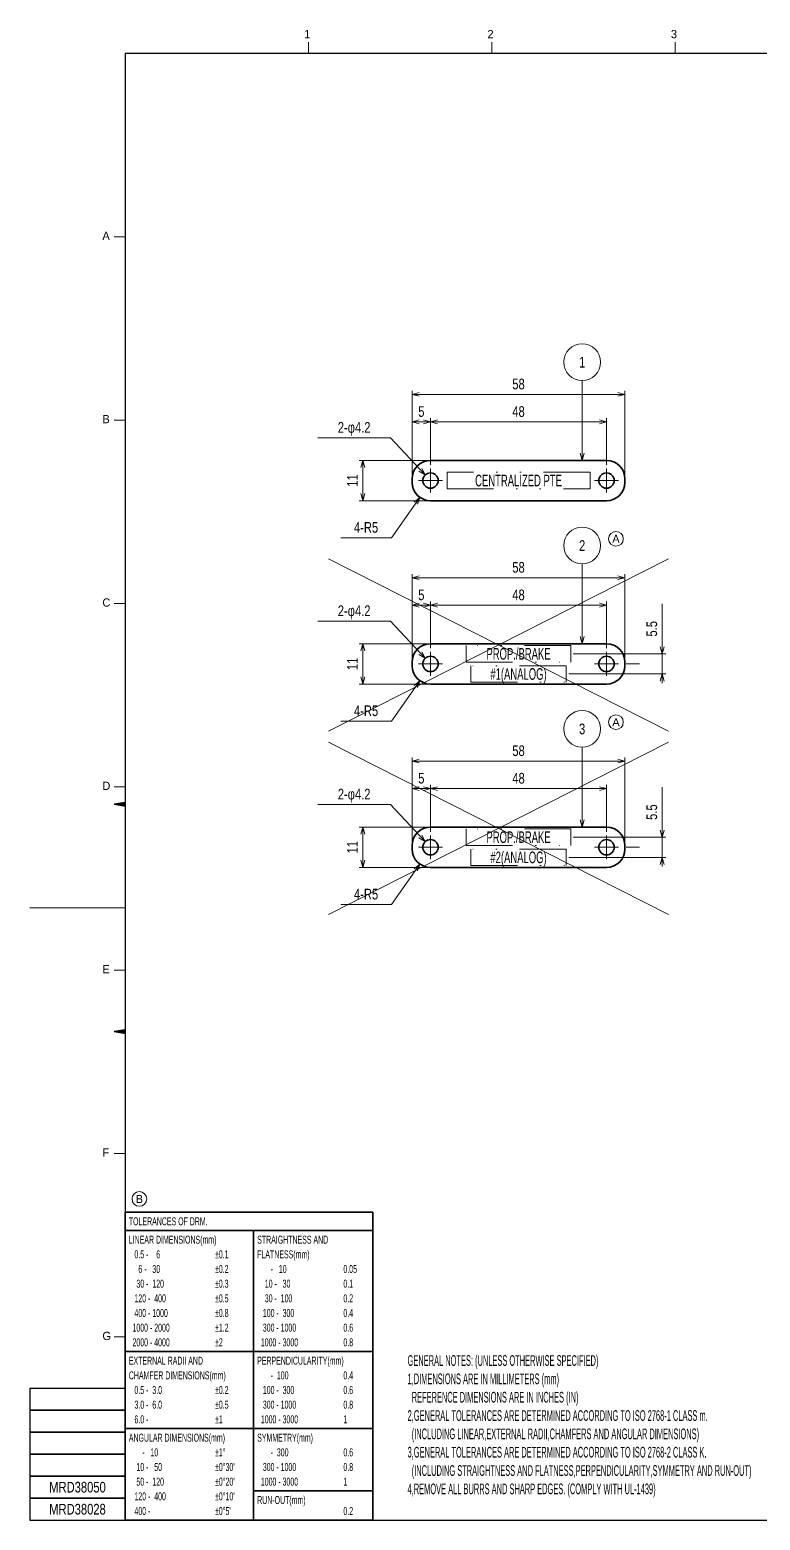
# Model space of a CAD drawing. Header units: millimetres. Extents: x 7 to 587, y 2 to 418.
# Drawn here: x 7 to 206.1, y 10 to 416.4 of the extents above; entities that cross this region are included whole.
import ezdxf
from ezdxf.enums import TextEntityAlignment as Align

# ---------------------------------------------------------------- set-up
doc = ezdxf.new("R2010")
doc.units = ezdxf.units.MM
doc.linetypes.add('DASHDOT', pattern=[25.3, 12.7, -6.3, 0, -6.3])
doc.linetypes.add('DIVIDE', pattern=[31.6, 12.7, -6.3, 0, -6.3, 0, -6.3])
for name, color, linetype in [('GR1_03', 7, 'Continuous'), ('GR1_05', 7, 'Continuous'), ('GR1_08', 7, 'Continuous'), ('GR1_15', 7, 'Continuous'), ('GR1_16', 7, 'Continuous'), ('図面枠C7M', 7, 'Continuous'), ('表題、部品表', 7, 'Continuous')]:
    doc.layers.add(name, color=color, linetype=linetype)
doc.styles.add('HG丸ｺﾞｼｯｸM-PRO', font='')
doc.styles.get('HG丸ｺﾞｼｯｸM-PRO').set_extended_font_data('HG丸ｺﾞｼｯｸM-PRO')

# ---------------------------------------------------------------- blocks, each defined once
blk = doc.blocks.new('BLKF024')
at = {"layer": '図面枠C7M', "color": 3, "linetype": 'Continuous', "lineweight": 35}
for p, q in [((30.067393, 143.236108), (30.09438, 143.263095)), ((30.188706, 143.216), (30.264271, 143.291564)), ((30.310019, 143.195891), (30.434161, 143.320033)), ((30.431331, 143.175782), (30.604052, 143.348503)), ((30.552644, 143.155673), (30.773942, 143.376972)), ((30.673956, 143.135565), (30.943833, 143.405441)), ((30.795269, 143.115456), (31.113723, 143.43391)), ((30.916582, 143.095347), (31.283614, 143.462379)), ((31.037894, 143.075238), (31.453504, 143.490848)), ((31.159207, 143.05513), (31.623395, 143.519317)), ((31.280519, 143.035021), (31.793285, 143.547787)), ((31.401832, 143.014912), (31.963176, 143.576256)), ((31.523145, 142.994803), (32.133066, 143.604725)), ((31.644457, 142.974695), (32.302957, 143.633194)), ((31.76577, 142.954586), (32.472847, 143.661663)), ((31.887082, 142.934477), (32.642738, 143.690132)), ((32.008395, 142.914368), (32.812628, 143.718601)), ((32.129708, 142.894259), (32.982519, 143.747071)), ((32.25102, 142.874151), (33, 143.62313)), ((32.372333, 142.854042), (33, 143.481709)), ((32.493645, 142.833933), (33, 143.340288)), ((32.614958, 142.813824), (33, 143.198866)), ((32.736271, 142.793716), (33, 143.057445)), ((32.857583, 142.773607), (33, 142.916024)), ((32.978896, 142.753498), (33, 142.774602))]:
    blk.add_line(p, q, dxfattribs=at)
blk = doc.blocks.new('BLKF025')
at = {"layer": '図面枠C7M', "color": 3, "linetype": 'Continuous', "lineweight": 35}
for p, q in [((30.067393, 205.236108), (30.09438, 205.263095)), ((30.188706, 205.216), (30.264271, 205.291564)), ((30.310019, 205.195891), (30.434161, 205.320033)), ((30.431331, 205.175782), (30.604052, 205.348503)), ((30.552644, 205.155673), (30.773942, 205.376972)), ((30.673956, 205.135565), (30.943833, 205.405441)), ((30.795269, 205.115456), (31.113723, 205.43391)), ((30.916582, 205.095347), (31.283614, 205.462379)), ((31.037894, 205.075238), (31.453504, 205.490848)), ((31.159207, 205.05513), (31.623395, 205.519317)), ((31.280519, 205.035021), (31.793285, 205.547787)), ((31.401832, 205.014912), (31.963176, 205.576256)), ((31.523145, 204.994803), (32.133066, 205.604725)), ((31.644457, 204.974695), (32.302957, 205.633194)), ((31.76577, 204.954586), (32.472847, 205.661663)), ((31.887082, 204.934477), (32.642738, 205.690132)), ((32.008395, 204.914368), (32.812628, 205.718601)), ((32.129708, 204.894259), (32.982519, 205.747071)), ((32.25102, 204.874151), (33, 205.62313)), ((32.372333, 204.854042), (33, 205.481709)), ((32.493645, 204.833933), (33, 205.340288)), ((32.614958, 204.813824), (33, 205.198866)), ((32.736271, 204.793716), (33, 205.057445)), ((32.857583, 204.773607), (33, 204.916024)), ((32.978896, 204.753498), (33, 204.774602))]:
    blk.add_line(p, q, dxfattribs=at)
blk = doc.blocks.new('BLKF023')
at = {"layer": '図面枠C7M', "color": 4, "linetype": 'Continuous', "lineweight": 13}
for p, q in [((83, 413), (83, 410)), ((133, 413), (133, 410)), ((183, 413), (183, 410)), ((30, 360), (33, 360)), ((30, 310), (33, 310)), ((30, 260), (33, 260)), ((30, 210), (33, 210)), ((7, 177), (33, 177)), ((30, 160), (33, 160)), ((30, 110), (33, 110)), ((30, 60), (33, 60))]:
    blk.add_line(p, q, dxfattribs=at)
at = {"layer": '図面枠C7M', "color": 2, "linetype": 'Continuous', "lineweight": 25}
for p, q in [((33, 410), (587, 410)), ((33, 410), (33, 10)), ((7, 46), (7, 10)), ((7, 46), (33, 46)), ((7, 10), (587, 10))]:
    blk.add_line(p, q, dxfattribs=at)
at = {"layer": '図面枠C7M', "color": 3, "linetype": 'Continuous', "lineweight": 35}
for p, q in [((33, 205.75), (30, 205.25)), ((30, 205.25), (33, 204.75)), ((33, 143.75), (30, 143.25)), ((30, 143.25), (33, 142.75)), ((7, 40), (33, 40)), ((7, 34), (33, 34)), ((7, 28), (33, 28)), ((7, 22), (33, 22)), ((7, 16), (33, 16))]:
    blk.add_line(p, q, dxfattribs=at)
for name in ['BLKF025', 'BLKF024']:
    blk.add_blockref(name, (0, 0), dxfattribs=at)
at = {"layer": '図面枠C7M', "color": 4, "linetype": 'Continuous', "lineweight": 13, "style": 'HG丸ｺﾞｼｯｸM-PRO'}
for s, width, p in [('1', 1.003994, (81.79, 413.45)), ('2', 1.003994, (131.79, 413.45)), ('3', 1.003994, (181.79, 413.45)), ('A', 1.002405, (26.79, 358.45)), ('B', 1.004704, (26.79, 308.45)), ('D', 1.002334, (26.79, 208.45)), ('E', 1.001589, (26.79, 158.45)), ('F', 0.998986, (26.79, 108.45)), ('G', 1.003714, (26.79, 58.45))]:
    blk.add_text(s, height=2.25, dxfattribs=dict(at, width=width)).set_placement(p, align=Align.BOTTOM_LEFT)
at = {"layer": '図面枠C7M', "color": 3, "linetype": 'Continuous', "lineweight": 35, "style": 'HG丸ｺﾞｼｯｸM-PRO', "width": 1.001214}
blk.add_text('C', height=2.25, dxfattribs=at).set_placement((26.79, 258.45), align=Align.BOTTOM_LEFT)
blk = doc.blocks.new('BLKF028')
at = {"layer": 'GR1_08', "color": 3, "linetype": 'Continuous', "lineweight": 35}
for p, q in [((164.25, 299), (116.25, 299)), ((111.25, 294), (111.25, 293)), ((169.25, 293), (169.25, 294)), ((116.25, 288), (164.25, 288))]:
    blk.add_line(p, q, dxfattribs=at)
for centre in [(116.25, 293.5), (164.25, 293.5)]:
    blk.add_circle(centre, 2.1, dxfattribs=at)
for centre, start, end in [((116.25, 294), 90, 180), ((164.25, 294), 0, 90), ((116.25, 293), 180, 270), ((164.25, 293), 270, 0)]:
    blk.add_arc(centre, 5, start, end, dxfattribs=at)
blk = doc.blocks.new('BLKF029')
at = {"layer": 'GR1_05', "color": 3, "linetype": 'Continuous', "lineweight": 35}
for p, q in [((164.25, 249), (116.25, 249)), ((111.25, 244), (111.25, 243)), ((169.25, 243), (169.25, 244)), ((116.25, 238), (164.25, 238))]:
    blk.add_line(p, q, dxfattribs=at)
for centre in [(116.25, 243.5), (164.25, 243.5)]:
    blk.add_circle(centre, 2.1, dxfattribs=at)
for centre, start, end in [((116.25, 244), 90, 180), ((164.25, 244), 0, 90), ((116.25, 243), 180, 270), ((164.25, 243), 270, 0)]:
    blk.add_arc(centre, 5, start, end, dxfattribs=at)
blk = doc.blocks.new('FXTIP_ARROW_S')
at = {"color": 0, "linetype": 'Continuous', "lineweight": -2}
for q in [(-1, 0), (-0.97, 0.26), (-0.97, -0.26)]:
    blk.add_line((0, 0), q, dxfattribs=at)
blk = doc.blocks.new('FXTIP_ARROW_E')
at = {"color": 0, "linetype": 'Continuous', "lineweight": -2}
for q in [(-1, 0), (-0.97, 0.26), (-0.97, -0.26)]:
    blk.add_line((0, 0), q, dxfattribs=at)
blk = doc.blocks.new('BLKF030')
at = {"layer": 'GR1_03', "color": 4, "linetype": 'DIVIDE', "lineweight": 13}
for p, q in [((159.75, 295.75), (120.75, 295.75)), ((120.75, 295.75), (120.75, 291.25)), ((159.75, 291.25), (159.75, 295.75)), ((120.75, 291.25), (159.75, 291.25))]:
    blk.add_line(p, q, dxfattribs=at)
blk = doc.blocks.new('BLKF031')
at = {"layer": 'GR1_05', "color": 4, "linetype": 'DIVIDE', "lineweight": 13}
for p, q in [((154.55, 248.5), (125.95, 248.5)), ((125.95, 248.5), (125.95, 244)), ((154.55, 244), (154.55, 248.5)), ((125.95, 244), (154.55, 244))]:
    blk.add_line(p, q, dxfattribs=at)
blk = doc.blocks.new('BLKF032')
at = {"layer": 'GR1_05', "color": 4, "linetype": 'DIVIDE', "lineweight": 13}
for p, q in [((153.25, 243), (127.25, 243)), ((127.25, 243), (127.25, 238.5)), ((153.25, 238.5), (153.25, 243)), ((127.25, 238.5), (153.25, 238.5))]:
    blk.add_line(p, q, dxfattribs=at)
blk = doc.blocks.new('BLKF033')
at = {"layer": 'GR1_05', "color": 4, "linetype": 'DIVIDE', "lineweight": 13}
for p, q in [((154.55, 198.5), (125.95, 198.5)), ((125.95, 198.5), (125.95, 194)), ((154.55, 194), (154.55, 198.5)), ((125.95, 194), (154.55, 194))]:
    blk.add_line(p, q, dxfattribs=at)
blk = doc.blocks.new('BLKF034')
at = {"layer": 'GR1_05', "color": 4, "linetype": 'DIVIDE', "lineweight": 13}
for p, q in [((153.25, 193), (127.25, 193)), ((127.25, 193), (127.25, 188.5)), ((153.25, 188.5), (153.25, 193)), ((127.25, 188.5), (153.25, 188.5))]:
    blk.add_line(p, q, dxfattribs=at)
blk = doc.blocks.new('BLKF038')
at = {"layer": 'GR1_05', "color": 3, "linetype": 'Continuous', "lineweight": 35}
for p, q in [((164.25, 199), (116.25, 199)), ((111.25, 194), (111.25, 193)), ((169.25, 193), (169.25, 194)), ((116.25, 188), (164.25, 188))]:
    blk.add_line(p, q, dxfattribs=at)
for centre in [(116.25, 193.5), (164.25, 193.5)]:
    blk.add_circle(centre, 2.1, dxfattribs=at)
for centre, start, end in [((116.25, 194), 90, 180), ((164.25, 194), 0, 90), ((116.25, 193), 180, 270), ((164.25, 193), 270, 0)]:
    blk.add_arc(centre, 5, start, end, dxfattribs=at)
blk = doc.blocks.new('BLKF062')
at = {"layer": 'GR1_05', "color": 4, "linetype": 'Continuous', "lineweight": 13}
blk.add_circle((166.82, 277.61), 2, dxfattribs=at)
at = {"layer": 'GR1_05', "color": 4, "linetype": 'Continuous', "lineweight": 13, "style": 'HG丸ｺﾞｼｯｸM-PRO', "width": 1.042301}
blk.add_text('A', height=2.18, dxfattribs=at).set_placement((166.82, 277.61), align=Align.MIDDLE_CENTER)
blk = doc.blocks.new('BLKF063')
at = {"layer": 'GR1_05', "color": 4, "linetype": 'Continuous', "lineweight": 13}
blk.add_circle((166.82, 227.61), 2, dxfattribs=at)
at = {"layer": 'GR1_05', "color": 4, "linetype": 'Continuous', "lineweight": 13, "style": 'HG丸ｺﾞｼｯｸM-PRO', "width": 1.042301}
blk.add_text('A', height=2.18, dxfattribs=at).set_placement((166.82, 227.61), align=Align.MIDDLE_CENTER)
blk = doc.blocks.new('BLKF064')
at = {"layer": '図面枠C7M', "color": 3, "linetype": 'Continuous', "lineweight": 35}
for p, q in [((33, 94), (100.5, 94)), ((33, 94), (33, 10)), ((100.5, 10), (100.5, 94)), ((33, 89), (100.5, 89)), ((68, 10), (68, 89)), ((33, 56), (68, 56)), ((68, 56), (100.5, 56)), ((33, 35), (68, 35)), ((68, 35), (100.5, 35)), ((68, 18), (100.5, 18)), ((33, 10), (100.5, 10))]:
    blk.add_line(p, q, dxfattribs=at)
at = {"layer": '図面枠C7M', "color": 4, "linetype": 'Continuous', "lineweight": 13, "style": 'HG丸ｺﾞｼｯｸM-PRO'}
for s, height, width, p in [('TOLERANCES OF DRM.', 2.1818, 0.522208, (34, 91.5)), ('LINEAR DIMENSIONS(mm)', 2.1818, 0.521664, (34, 86.5)), ('STRAIGHTNESS AND', 2.1818, 0.521949, (69, 86.5)), (' 0.5 -    6', 2.1818, 0.524049, (35, 82.5)), ('±0.1', 2.182, 0.52198, (57.5, 82.5)), ('FLATNESS(mm)', 2.1818, 0.521994, (69, 82.5)), ('   6 -   30', 2.1818, 0.52397, (35, 78.5)), ('±0.2', 2.182, 0.52198, (57.5, 78.5)), ('     -   10', 2.1818, 0.524651, (70, 78.5)), ('0.05', 2.182, 0.52205, (92.5, 78.5)), ('  30 -  120', 2.1818, 0.522893, (35, 74.5)), ('±0.3', 2.182, 0.52198, (57.5, 74.5)), ('  10 -   30', 2.1818, 0.523391, (70, 74.5)), ('0.1', 2.182, 0.522424, (92.5, 74.5)), (' 120 -  400', 2.1818, 0.52246, (35, 70.5)), ('±0.5', 2.182, 0.52198, (57.5, 70.5)), ('  30 -  100', 2.1818, 0.522893, (70, 70.5)), ('0.2', 2.182, 0.522424, (92.5, 70.5)), (' 400 - 1000', 2.1818, 0.52208, (35, 66.5)), ('±0.8', 2.182, 0.52198, (57.5, 66.5)), (' 100 -  300', 2.1818, 0.52246, (70, 66.5)), ('0.4', 2.182, 0.522424, (92.5, 66.5)), ('1000 - 2000', 2.1818, 0.521744, (35, 62.5)), ('±1.2', 2.182, 0.52198, (57.5, 62.5)), (' 300 - 1000', 2.1818, 0.52208, (70, 62.5)), ('0.6', 2.182, 0.522424, (92.5, 62.5)), ('2000 - 4000', 2.1818, 0.521744, (35, 58.5)), ('±2', 2.182, 0.521216, (57.5, 58.5)), ('1000 - 3000', 2.1818, 0.521744, (70, 58.5)), ('0.8', 2.182, 0.522424, (92.5, 58.5)), ('EXTERNAL RADII AND', 2.1818, 0.522426, (34, 53.5)), ('PERPENDICULARITY(mm)', 2.1818, 0.521822, (69, 53.5)), ('CHAMFER DIMENSIONS(mm)', 2.1818, 0.521615, (34, 49.5)), ('     -  100', 2.1818, 0.52397, (70, 49.5)), ('0.4', 2.182, 0.522424, (92.5, 49.5)), (' 0.5 -  3.0', 2.1818, 0.523514, (35, 45.5)), ('±0.2', 2.182, 0.52198, (57.5, 45.5)), (' 100 -  300', 2.1818, 0.52246, (70, 45.5)), ('0.6', 2.182, 0.522424, (92.5, 45.5)), (' 3.0 -  6.0', 2.1818, 0.523514, (35, 41.5)), ('±0.5', 2.182, 0.52198, (57.5, 41.5)), (' 300 - 1000', 2.1818, 0.52208, (70, 41.5)), ('0.8', 2.182, 0.522424, (92.5, 41.5)), (' 6.0 -', 2.182, 0.523279, (35, 37.5)), ('±1', 2.182, 0.521216, (57.5, 37.5)), ('1000 - 3000', 2.1818, 0.521744, (70, 37.5)), ('1', 2.18, 0.521199, (92.5, 37.5)), ('ANGULAR DIMENSIONS(mm)', 2.1818, 0.521887, (34, 32.5)), ('SYMMETRY(mm)', 2.1818, 0.521222, (69, 32.5)), ('     -   10', 2.1818, 0.524651, (35, 28.5)), ('±1°', 2.182, 0.52122, (57.5, 28.5)), ('     -  300', 2.1818, 0.52397, (70, 28.5)), ('0.6', 2.182, 0.522424, (92.5, 28.5)), ('  10 -   50', 2.1818, 0.523391, (35, 24.5)), ("±0°30'", 2.182, 0.521679, (57.5, 24.5)), (' 300 - 1000', 2.1818, 0.52208, (70, 24.5)), ('0.8', 2.182, 0.522424, (92.5, 24.5)), ('  50 -  120', 2.1818, 0.522893, (35, 20.5)), ("±0°20'", 2.182, 0.521679, (57.5, 20.5)), ('1000 - 3000', 2.1818, 0.521744, (70, 20.5)), ('1', 2.18, 0.521199, (92.5, 20.5)), (' 120 -  400', 2.1818, 0.52246, (35, 16.5)), ("±0°10'", 2.182, 0.521679, (57.5, 16.5)), ('RUN-OUT(mm)', 2.1818, 0.521162, (69, 15.5)), (' 400 -', 2.182, 0.52234, (35, 12.5)), ("±0°5'", 2.182, 0.521776, (57.5, 12.5)), ('0.2', 2.182, 0.522424, (92.5, 12.5))]:
    blk.add_text(s, height=height, dxfattribs=dict(at, width=width)).set_placement(p, align=Align.MIDDLE_LEFT)
blk = doc.blocks.new('BLKF065')
at = {"layer": 'GR1_05', "color": 4, "linetype": 'Continuous', "lineweight": 13}
blk.add_circle((36.87, 97.59), 2, dxfattribs=at)
at = {"layer": 'GR1_05', "color": 4, "linetype": 'Continuous', "lineweight": 13, "style": 'HG丸ｺﾞｼｯｸM-PRO', "width": 1.04272}
blk.add_text('B', height=2.18, dxfattribs=at).set_placement((36.87, 97.59), align=Align.MIDDLE_CENTER)

msp = doc.modelspace()

# ---------------------------------------------------------------- linework, layer by layer
at = {"layer": 'GR1_05', "color": 7, "linetype": 'Continuous', "lineweight": 13}
for p, q in [((181.11, 272.12), (88.47, 225.16)), ((181.11, 225.16), (88.47, 272.12)), ((181.11, 222.12), (88.47, 175.16)), ((181.11, 175.16), (88.47, 222.12))]:
    msp.add_line(p, q, dxfattribs=at)
at = {"layer": 'GR1_05', "color": 4, "linetype": 'Continuous', "lineweight": 13}
for p, q in [((157.6, 249), (157.6, 270.78)), ((111.25, 244), (111.25, 268)), ((111.25, 267), (169.25, 267)), ((169.25, 245), (169.25, 268)), ((111.25, 244), (111.25, 260.5)), ((116.25, 247.75), (116.25, 260.5)), ((164.25, 247.75), (164.25, 260.5)), ((111.25, 259.5), (116.25, 259.5)), ((116.25, 259.5), (164.25, 259.5)), ((179.41, 246.25), (179.41, 259.91)), ((105.31, 255.17), (85.55, 255.17)), ((114.81, 245.04), (105.31, 255.17)), ((115.25, 249), (96.8, 249)), ((97.8, 238), (97.8, 249)), ((155.18, 246.25), (180.41, 246.25)), ((179.41, 240.75), (179.41, 246.25)), ((153.94, 240.75), (180.41, 240.75)), ((179.41, 238.25), (179.41, 240.75)), ((115.25, 238), (96.8, 238)), ((113.37, 238.92), (105.6, 227.9)), ((105.6, 227.9), (91.76, 227.9)), ((157.6, 199), (157.6, 220.78)), ((111.25, 194), (111.25, 218)), ((111.25, 217), (169.25, 217)), ((169.25, 195), (169.25, 218)), ((111.25, 194), (111.25, 210.5)), ((111.25, 209.5), (116.25, 209.5)), ((116.25, 197.75), (116.25, 210.5)), ((116.25, 209.5), (164.25, 209.5)), ((164.25, 197.75), (164.25, 210.5)), ((179.41, 196.25), (179.41, 209.91)), ((105.31, 205.17), (85.55, 205.17)), ((114.81, 195.04), (105.31, 205.17)), ((115.25, 199), (96.8, 199)), ((97.8, 188), (97.8, 199)), ((155.18, 196.25), (180.41, 196.25)), ((179.41, 190.75), (179.41, 196.25)), ((115.25, 188), (96.8, 188)), ((113.37, 188.92), (105.6, 177.9)), ((153.94, 190.75), (180.41, 190.75)), ((179.41, 188.25), (179.41, 190.75)), ((105.6, 177.9), (91.76, 177.9))]:
    msp.add_line(p, q, dxfattribs=at)
at = {"layer": 'GR1_05', "color": 4, "linetype": 'DASHDOT', "lineweight": 13}
for p, q in [((116.25, 240.25), (116.25, 246.75)), ((164.25, 240.25), (164.25, 246.75)), ((119.5, 243.5), (113, 243.5)), ((167.5, 243.5), (161, 243.5)), ((173.24, 243.5), (169.6, 243.5)), ((116.25, 190.25), (116.25, 196.75)), ((164.25, 190.25), (164.25, 196.75)), ((119.5, 193.5), (113, 193.5)), ((167.5, 193.5), (161, 193.5)), ((173.24, 193.5), (169.6, 193.5))]:
    msp.add_line(p, q, dxfattribs=at)
at = {"layer": 'GR1_05', "color": 4, "linetype": 'Continuous', "lineweight": 13}
for centre in [(157.6, 275.78), (157.6, 225.78)]:
    msp.add_circle(centre, 5, dxfattribs=at)
at = {"layer": 'GR1_08', "color": 4, "linetype": 'DASHDOT', "lineweight": 13}
for p, q in [((116.25, 290.25), (116.25, 296.75)), ((164.25, 290.25), (164.25, 296.75)), ((119.5, 293.5), (113, 293.5)), ((167.5, 293.5), (161, 293.5))]:
    msp.add_line(p, q, dxfattribs=at)
at = {"layer": 'GR1_15', "color": 4, "linetype": 'Continuous', "lineweight": 13}
msp.add_line((157.6, 299), (157.6, 320.78), dxfattribs=at)
msp.add_circle((157.6, 325.78), 5, dxfattribs=at)
at = {"layer": 'GR1_16', "color": 4, "linetype": 'Continuous', "lineweight": 13}
for p, q in [((111.25, 294), (111.25, 318)), ((111.25, 317), (169.25, 317)), ((169.25, 295), (169.25, 318)), ((111.25, 294), (111.25, 310.5)), ((111.25, 309.5), (116.25, 309.5)), ((116.25, 297.75), (116.25, 310.5)), ((116.25, 309.5), (164.25, 309.5)), ((164.25, 297.75), (164.25, 310.5)), ((105.31, 305.17), (85.55, 305.17)), ((114.81, 295.04), (105.31, 305.17)), ((115.25, 299), (96.8, 299)), ((97.8, 288), (97.8, 299)), ((113.37, 288.92), (105.6, 277.9)), ((115.25, 288), (96.8, 288)), ((105.6, 277.9), (91.76, 277.9))]:
    msp.add_line(p, q, dxfattribs=at)

# ---------------------------------------------------------------- block references
at = {"layer": 'GR1_03', "color": 4, "linetype": 'DIVIDE', "lineweight": 13}
msp.add_blockref('BLKF030', (0, 0), dxfattribs=at)
at = {"layer": 'GR1_05', "color": 4, "linetype": 'Continuous', "lineweight": 13}
for name in ['BLKF062', 'BLKF063', 'BLKF065']:
    msp.add_blockref(name, (0, 0), dxfattribs=at)
at = {"layer": 'GR1_05', "color": 4, "linetype": 'Continuous', "lineweight": 13, "xscale": 2, "yscale": 2}
for name, p, rotation in [('FXTIP_ARROW_S', (111.25, 267), 180), ('FXTIP_ARROW_E', (169.25, 267), 360), ('FXTIP_ARROW_S', (111.25, 259.5), 180), ('FXTIP_ARROW_E', (116.25, 259.5), 360), ('FXTIP_ARROW_S', (116.25, 259.5), 180), ('FXTIP_ARROW_E', (164.25, 259.5), 360), ('FXTIP_ARROW_E', (97.8, 249), 90), ('FXTIP_ARROW_S', (157.6, 249), 270), ('FXTIP_ARROW_S', (179.41, 246.25), 270), ('FXTIP_ARROW_S', (114.81, 245.04), 313.1523897340052), ('FXTIP_ARROW_S', (97.8, 238), 270), ('FXTIP_ARROW_E', (179.41, 240.75), 90), ('FXTIP_ARROW_S', (113.37, 238.92), 54.8125863050838), ('FXTIP_ARROW_S', (111.25, 217), 180), ('FXTIP_ARROW_E', (169.25, 217), 360), ('FXTIP_ARROW_S', (111.25, 209.5), 180), ('FXTIP_ARROW_E', (116.25, 209.5), 360), ('FXTIP_ARROW_S', (116.25, 209.5), 180), ('FXTIP_ARROW_E', (164.25, 209.5), 360), ('FXTIP_ARROW_S', (157.6, 199), 270), ('FXTIP_ARROW_E', (97.8, 199), 90), ('FXTIP_ARROW_S', (114.81, 195.04), 313.1523897340052), ('FXTIP_ARROW_S', (179.41, 196.25), 270), ('FXTIP_ARROW_S', (97.8, 188), 270), ('FXTIP_ARROW_S', (113.37, 188.92), 54.8125863050838), ('FXTIP_ARROW_E', (179.41, 190.75), 90)]:
    msp.add_blockref(name, p, dxfattribs=dict(at, rotation=rotation))
at = {"layer": 'GR1_05', "color": 3, "linetype": 'Continuous', "lineweight": 35}
for name in ['BLKF029', 'BLKF038']:
    msp.add_blockref(name, (0, 0), dxfattribs=at)
at = {"layer": 'GR1_05', "color": 4, "linetype": 'DIVIDE', "lineweight": 13}
for name in ['BLKF031', 'BLKF032', 'BLKF033', 'BLKF034']:
    msp.add_blockref(name, (0, 0), dxfattribs=at)
at = {"layer": 'GR1_08', "color": 3, "linetype": 'Continuous', "lineweight": 35}
msp.add_blockref('BLKF028', (0, 0), dxfattribs=at)
at = {"layer": 'GR1_15', "color": 4, "linetype": 'Continuous', "lineweight": 13, "xscale": 2, "yscale": 2, "rotation": 270}
msp.add_blockref('FXTIP_ARROW_S', (157.6, 299), dxfattribs=at)
at = {"layer": 'GR1_16', "color": 4, "linetype": 'Continuous', "lineweight": 13, "xscale": 2, "yscale": 2}
for name, p, rotation in [('FXTIP_ARROW_S', (111.25, 317), 180), ('FXTIP_ARROW_E', (169.25, 317), 360), ('FXTIP_ARROW_S', (111.25, 309.5), 180), ('FXTIP_ARROW_E', (116.25, 309.5), 360), ('FXTIP_ARROW_S', (116.25, 309.5), 180), ('FXTIP_ARROW_E', (164.25, 309.5), 360), ('FXTIP_ARROW_E', (97.8, 299), 90), ('FXTIP_ARROW_S', (114.81, 295.04), 313.1523897340052), ('FXTIP_ARROW_S', (97.8, 288), 270), ('FXTIP_ARROW_S', (113.37, 288.92), 54.81258630508408)]:
    msp.add_blockref(name, p, dxfattribs=dict(at, rotation=rotation))
at = {"layer": '図面枠C7M', "color": 4, "linetype": 'Continuous', "lineweight": 13}
for name in ['BLKF023', 'BLKF064']:
    msp.add_blockref(name, (0, 0), dxfattribs=at)

# ---------------------------------------------------------------- texts
at = {"layer": 'GR1_05', "color": 3, "linetype": 'Continuous', "lineweight": 35, "style": 'HG丸ｺﾞｼｯｸM-PRO', "width": 0.784542}
for s, p in [('2', (157.6, 275.78)), ('3', (157.6, 225.78))]:
    msp.add_text(s, height=2.91, rotation=0, dxfattribs=at).set_placement(p, align=Align.MIDDLE_CENTER)
at = {"layer": 'GR1_05', "color": 3, "linetype": 'Continuous', "lineweight": 35, "style": 'HG丸ｺﾞｼｯｸM-PRO'}
for s, height, rotation, width, p in [('58', 2.909, 0, 0.784542, (140.25, 267.5)), ('5', 2.91, 0, 0.784542, (113.75, 260)), ('48', 2.909, 0, 0.784542, (140.25, 260)), ('5.5', 2.909, 90, 0.784839, (178.91, 253.08)), ('11', 2.909, 90, 0.784542, (97.3, 243.5)), ('58', 2.909, 0, 0.784542, (140.25, 217.5)), ('5', 2.91, 0, 0.784542, (113.75, 210)), ('48', 2.909, 0, 0.784542, (140.25, 210)), ('5.5', 2.909, 90, 0.784839, (178.91, 203.08)), ('11', 2.909, 90, 0.784542, (97.3, 193.5))]:
    msp.add_text(s, height=height, rotation=rotation, dxfattribs=dict(at, width=width)).set_placement(p, align=Align.BOTTOM_CENTER)
for s, width, p in [('2-φ4.2', 0.783565, (95.43, 255.67)), ('4-R5', 0.783129, (98.68, 228.4)), ('2-φ4.2', 0.783565, (95.43, 205.67)), ('4-R5', 0.783129, (98.68, 178.4))]:
    msp.add_text(s, height=2.909, dxfattribs=dict(at, width=width)).set_placement(p, align=Align.BOTTOM_CENTER)
for s, height, width, p in [('PROP./BRAKE', 3.1636, 0.609809, (140.25, 246.25)), ('#1(ANALOG)', 3.164, 0.609934, (140.25, 240.75)), ('PROP./BRAKE', 3.1636, 0.609809, (140.25, 196.25)), ('#2(ANALOG)', 3.164, 0.609934, (140.25, 190.75))]:
    msp.add_text(s, height=height, dxfattribs=dict(at, width=width)).set_placement(p, align=Align.MIDDLE_CENTER)
at = {"layer": 'GR1_08', "color": 3, "linetype": 'Continuous', "lineweight": 35, "style": 'HG丸ｺﾞｼｯｸM-PRO', "width": 0.610113}
msp.add_text('CENTRALIZED PTE', height=3.1636, dxfattribs=at).set_placement((140.25, 293.5), align=Align.MIDDLE_CENTER)
at = {"layer": 'GR1_15', "color": 3, "linetype": 'Continuous', "lineweight": 35, "style": 'HG丸ｺﾞｼｯｸM-PRO', "width": 0.784542}
msp.add_text('1', height=2.91, rotation=0, dxfattribs=at).set_placement((157.6, 325.78), align=Align.MIDDLE_CENTER)
at = {"layer": 'GR1_16', "color": 3, "linetype": 'Continuous', "lineweight": 35, "style": 'HG丸ｺﾞｼｯｸM-PRO', "width": 0.784542}
for s, height, rotation, p in [('58', 2.909, 0, (140.25, 317.5)), ('5', 2.91, 0, (113.75, 310)), ('48', 2.909, 0, (140.25, 310)), ('11', 2.909, 90, (97.3, 293.5))]:
    msp.add_text(s, height=height, rotation=rotation, dxfattribs=at).set_placement(p, align=Align.BOTTOM_CENTER)
at = {"layer": 'GR1_16', "color": 3, "linetype": 'Continuous', "lineweight": 35, "style": 'HG丸ｺﾞｼｯｸM-PRO'}
for s, width, p in [('2-φ4.2', 0.783565, (95.43, 305.67)), ('4-R5', 0.783129, (98.68, 278.4))]:
    msp.add_text(s, height=2.909, dxfattribs=dict(at, width=width)).set_placement(p, align=Align.BOTTOM_CENTER)
at = {"layer": '図面枠C7M', "color": 3, "linetype": 'Continuous', "lineweight": 35, "style": 'HG丸ｺﾞｼｯｸM-PRO'}
for s, width, p in [('GENERAL NOTES: (UNLESS OTHERWISE SPECIFIED)', 0.52211, (110, 55)), ('1,DIMENSIONS ARE IN MILLIMETERS (mm)', 0.521966, (110, 50)), ('  REFERENCE DIMENSIONS ARE IN INCHES (IN)', 0.521932, (110, 45)), ('2,GENERAL TOLERANCES ARE DETERMINED ACCORDING TO ISO 2768-1 CLASS m.', 0.522186, (110, 40)), ('  (INCLUDING LINEAR,EXTERNAL RADII,CHAMFERS AND ANGULAR DIMENSIONS)', 0.522355, (110, 35)), ('3,GENERAL TOLERANCES ARE DETERMINED ACCORDING TO ISO 2768-2 CLASS K.', 0.52223, (110, 30)), ('  (INCLUDING STRAIGHTNESS AND FLATNESS,PERPENDICULARITY,SYMMETRY AND RUN-OUT)', 0.522087, (110, 25)), ('4,REMOVE ALL BURRS AND SHARP EDGES. (COMPLY WITH UL-1439)', 0.52235, (110, 20))]:
    msp.add_text(s, height=2.9091, dxfattribs=dict(at, width=width)).set_placement(p, align=Align.TOP_LEFT)
at = {"layer": '表題、部品表', "color": 3, "linetype": 'Continuous', "lineweight": 35, "style": 'HG丸ｺﾞｼｯｸM-PRO', "width": 0.783793}
for s, p in [('MRD38050', (20, 19)), ('MRD38028', (20, 13))]:
    msp.add_text(s, height=2.909, dxfattribs=at).set_placement(p, align=Align.MIDDLE_CENTER)

doc.saveas('drawing.dxf')
